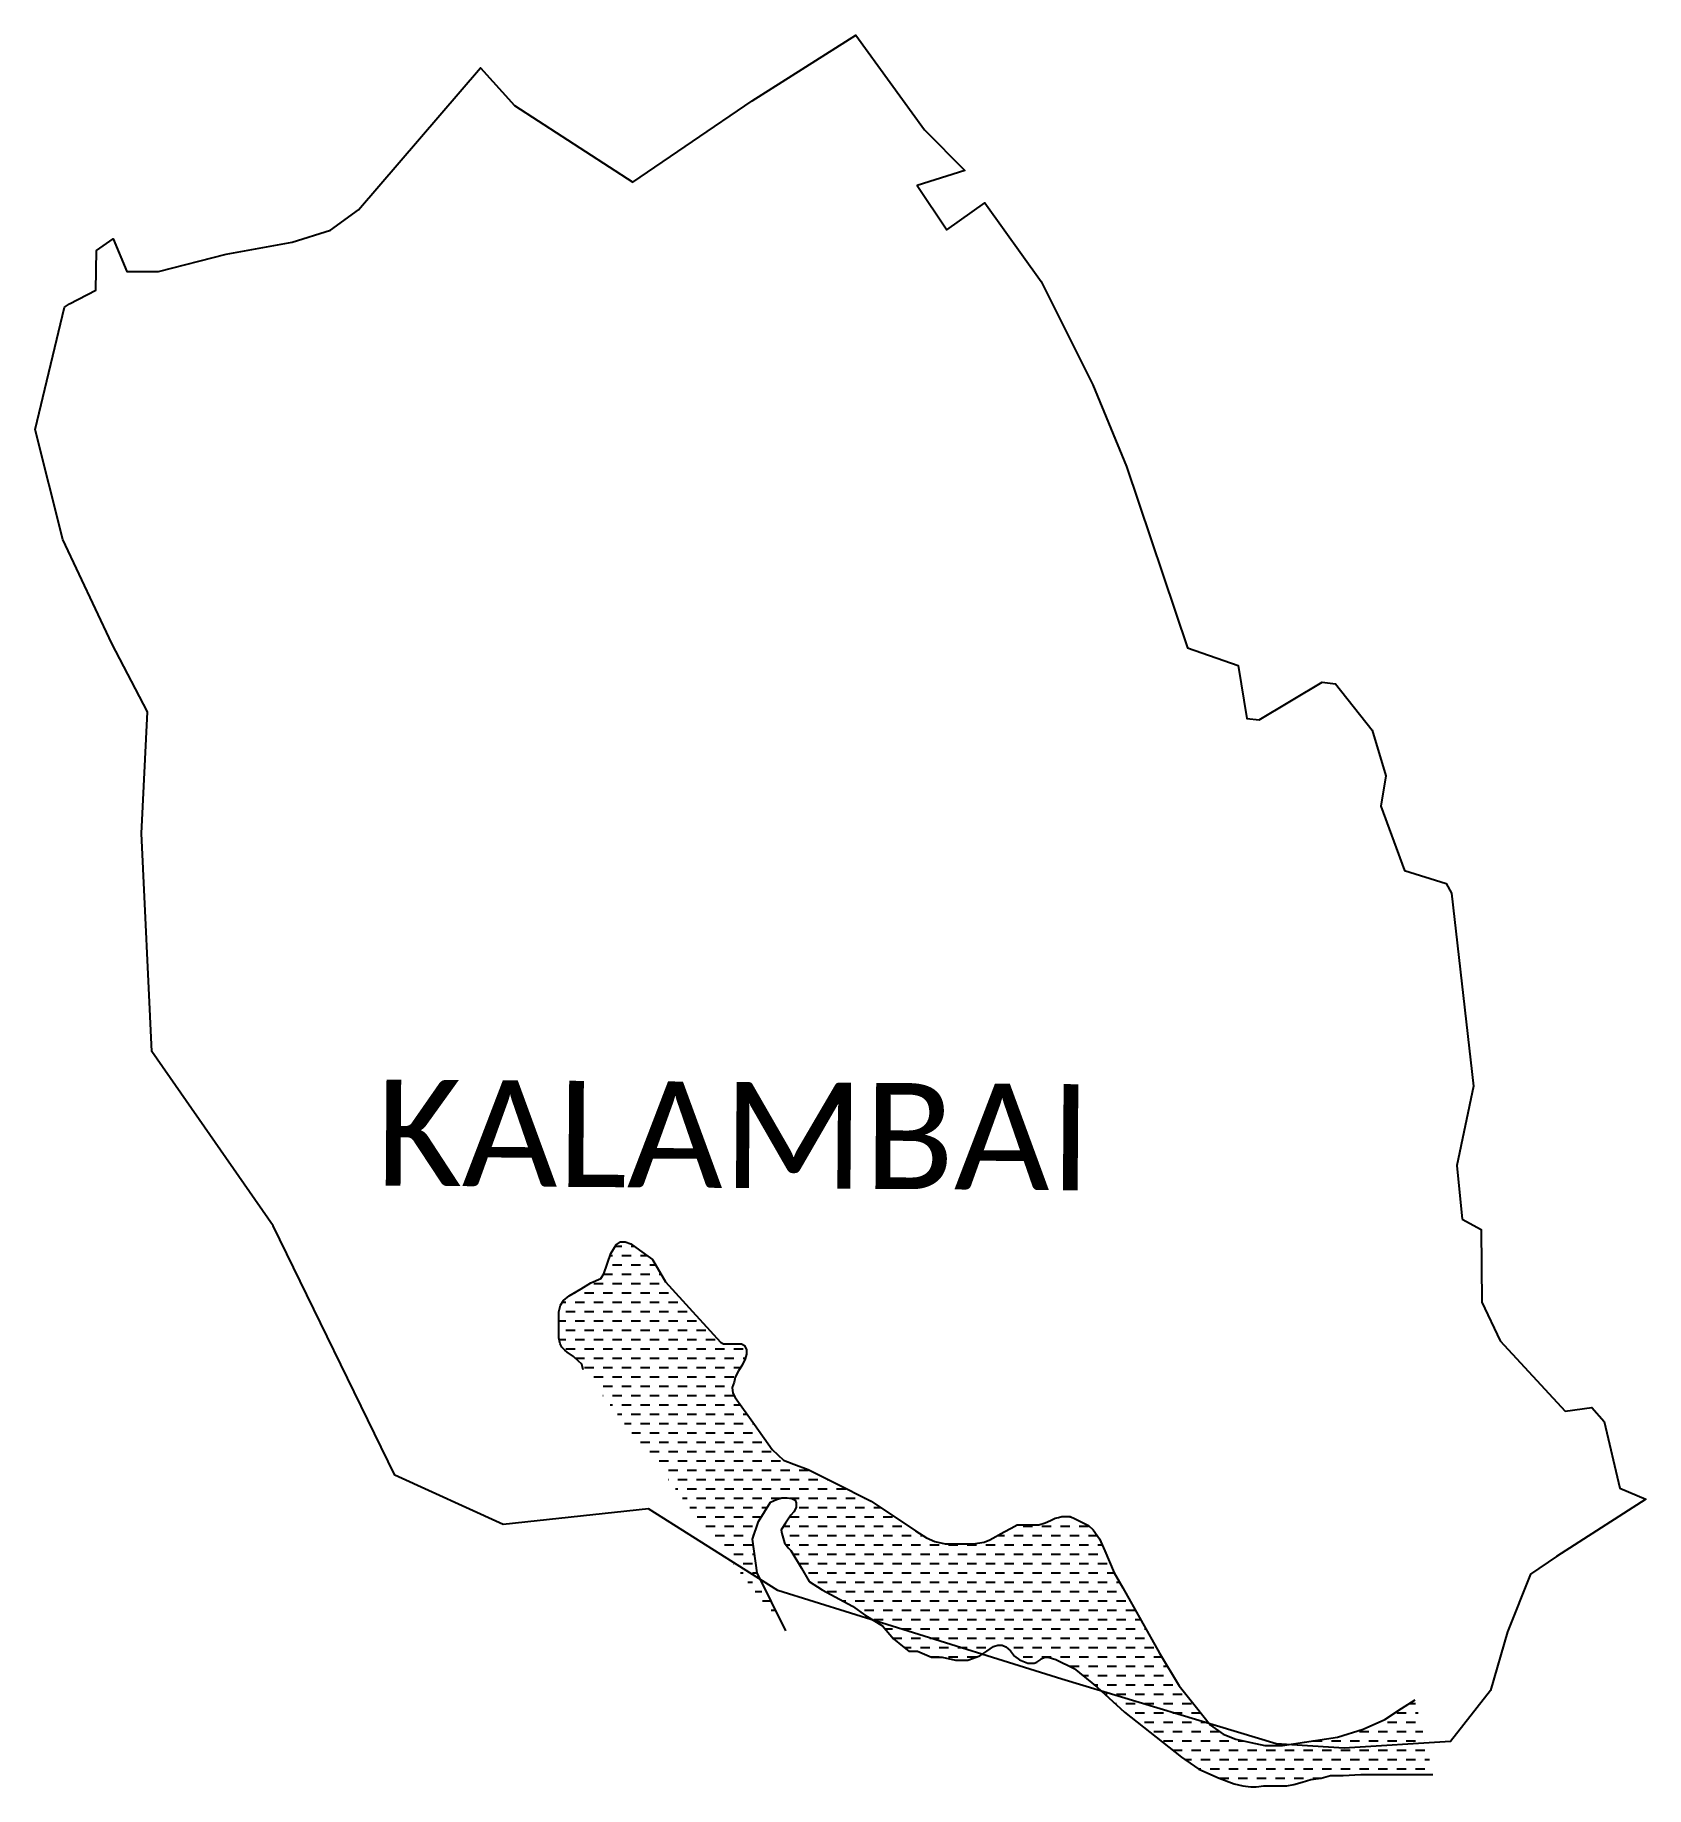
# Model space of a CAD drawing. Header units: metres. Extents: x 323313 to 326052, y 1818197 to 1821175.
import ezdxf

# ---------------------------------------------------------------- set-up
doc = ezdxf.new("R2010")
doc.units = ezdxf.units.M
doc.header["$MEASUREMENT"] = 0
for name, color, linetype in [('CREEK', 132, 'Continuous'), ('village', 3, 'Continuous'), ('VILLAGE NAME', 250, 'Continuous')]:
    doc.layers.add(name, color=color, linetype=linetype)

msp = doc.modelspace()

# ---------------------------------------------------------------- hatches: boundary and pattern name
at = {"layer": 'CREEK'}
h = msp.add_hatch(dxfattribs=at)
h.set_pattern_fill('DASH', color=256, scale=5)
h.set_pattern_definition([(0, (0, 0), (15.875, 15.875), [15.875, -15.875])])
h.paths.add_polyline_path([(324809.6, 1818631.9), (324734.3, 1818682.5), (324671.4, 1818714.3), (324627.4, 1818736.5), (324602.7, 1818745.6), (324585.4, 1818752), (324566.3, 1818770.2), (324536.1, 1818812.6), (324503.4, 1818858.5), (324499.3, 1818866.2), (324498.1, 1818875.7), (324501.4, 1818885.1), (324503.1, 1818893.4), (324509, 1818904.3), (324515.3, 1818913.6), (324520.2, 1818924.8), (324522.7, 1818932.7), (324522.7, 1818939.6), (324519.2, 1818947.3), (324514.2, 1818950.2), (324509.9, 1818950.2), (324500.4, 1818950.2), (324492.1, 1818950.2), (324483.1, 1818950.2), (324478.2, 1818952.9), (324460.8, 1818972), (324430.5, 1819005.2), (324384.7, 1819055.3), (324362.5, 1819093.3), (324340.3, 1819109.5), (324325.7, 1819120.2), (324316.4, 1819123.4), (324308, 1819123.4), (324301, 1819118.1), (324291.7, 1819103.5), (324279.8, 1819069.1), (324274.9, 1819061.1), (324257.7, 1819054), (324241.2, 1819043.8), (324221.2, 1819031.4), (324211.4, 1819023.9), (324206.2, 1819015.5), (324203.2, 1819004.2), (324203.2, 1818960.5), (324205.5, 1818950.1), (324208.7, 1818944.6), (324213.5, 1818939), (324217.7, 1818936), (324228.1, 1818928.7), (324236.1, 1818921.2), (324242.4, 1818915.3), (324244.6, 1818905.6), (324589.2, 1818461.8), (324540.4, 1818560.5), (324532.7, 1818618.1), (324542.7, 1818648.2), (324563.4, 1818680.6), (324573.5, 1818685.6), (324582.7, 1818688.4), (324591.6, 1818688.4), (324599.6, 1818687.2), (324605, 1818684.1), (324607.1, 1818679.6), (324607.1, 1818671.8), (324603.1, 1818664.3), (324598, 1818658.5), (324588.8, 1818645.1), (324581.3, 1818634), (324582.7, 1818627.7), (324587.1, 1818611.7), (324593.2, 1818603.4), (324598.1, 1818598.7), (324615.8, 1818568.5), (324629, 1818546.1), (324650.9, 1818531.5), (324702.9, 1818504), (324724.7, 1818488), (324753.8, 1818470.3), (324772.3, 1818448.2), (324787.8, 1818435.9), (324798.3, 1818427.6), (324813.1, 1818427.6), (324836.9, 1818417.3), (324855.2, 1818417.3), (324878, 1818412), (324898.9, 1818412), (324919.4, 1818419.3), (324931.1, 1818427.5), (324942.2, 1818435.2), (324949.8, 1818437.5), (324957, 1818437.5), (324963.4, 1818434.9), (324971.4, 1818428.1), (324978.2, 1818418.8), (324986.8, 1818412.7), (325000.9, 1818407.2), (325011.7, 1818407.2), (325016.2, 1818408.6), (325020.9, 1818412.1), (325023.6, 1818414.2), (325029.4, 1818417.4), (325035.2, 1818417.4), (325048.3, 1818413.5), (325079.5, 1818397.9), (325118.5, 1818366.1), (325165.1, 1818323.8), (325261.9, 1818247.3), (325291.3, 1818227), (325326, 1818211.5), (325351.4, 1818202), (325366.2, 1818198.3), (325379.9, 1818196.6), (325389.1, 1818196.6), (325401.9, 1818198.6), (325417.8, 1818198.6), (325431.1, 1818198.6), (325441.1, 1818198.6), (325452.8, 1818200.8), (325467.4, 1818204.9), (325481.9, 1818209.1), (325499.7, 1818211.3), (325515.1, 1818215.8), (325537, 1818215.8), (325566.7, 1818217.5), (325629.3, 1818217.5), (325689.6, 1818217.5), (325659.4, 1818344.7), (325636.3, 1818329.8), (325607.6, 1818311.3), (325571.1, 1818294.7), (325527.2, 1818281.3), (325471.4, 1818272.9), (325433.7, 1818267.2), (325403.8, 1818267.2), (325379.8, 1818272.3), (325354.4, 1818277.7), (325332.7, 1818286.3), (325311.2, 1818301.7), (325285, 1818334.7), (325258.1, 1818368.6), (325224.7, 1818423.8), (325162.2, 1818535), (325147.7, 1818560.7), (325131.4, 1818598), (325122.6, 1818618.4), (325111.7, 1818633.8), (325103.8, 1818641), (325092.6, 1818646.6), (325081.4, 1818652.6), (325072.7, 1818656.3), (325067.1, 1818656.3), (325058.8, 1818656.3), (325052.7, 1818654.9), (325047, 1818653.6), (325039.3, 1818649.9), (325030, 1818645.5), (325019.5, 1818642.1), (325003.6, 1818642.1), (324989.1, 1818642.1), (324982.5, 1818642.1), (324972.4, 1818636.6), (324960.3, 1818630.1), (324936, 1818616.9), (324926.5, 1818612.9), (324907.8, 1818610.2), (324895.2, 1818610.2), (324876.3, 1818610.2), (324860.3, 1818610.2), (324842.6, 1818613.8), (324828.4, 1818620)])

# ---------------------------------------------------------------- linework, layer by layer
at = {"layer": 'CREEK', "flags": 128}
for points in [[(324244.6, 1818905.6), (324242.4, 1818915.3), (324236.1, 1818921.2), (324228.1, 1818928.7), (324217.7, 1818936), (324213.5, 1818939), (324208.7, 1818944.6), (324205.5, 1818950.1), (324203.2, 1818960.5), (324203.2, 1819004.2), (324206.2, 1819015.5), (324211.4, 1819023.9), (324221.2, 1819031.4), (324241.2, 1819043.8), (324257.7, 1819054), (324274.9, 1819061.1), (324279.8, 1819069.1), (324291.7, 1819103.5), (324301, 1819118.1), (324308, 1819123.4), (324316.4, 1819123.4), (324325.7, 1819120.2), (324340.3, 1819109.5), (324362.5, 1819093.3), (324384.7, 1819055.3), (324430.5, 1819005.2), (324460.8, 1818972), (324478.2, 1818952.9), (324483.1, 1818950.2), (324492.1, 1818950.2), (324500.4, 1818950.2), (324509.9, 1818950.2), (324514.2, 1818950.2), (324519.2, 1818947.3), (324522.7, 1818939.6), (324522.7, 1818932.7), (324520.2, 1818924.8), (324515.3, 1818913.6), (324509, 1818904.3), (324503.1, 1818893.4), (324501.4, 1818885.1), (324498.1, 1818875.7), (324499.3, 1818866.2), (324503.4, 1818858.5), (324536.1, 1818812.6), (324566.3, 1818770.2), (324585.4, 1818752), (324602.7, 1818745.6), (324627.4, 1818736.5), (324671.4, 1818714.3), (324734.3, 1818682.5), (324809.6, 1818631.9), (324828.4, 1818620), (324842.6, 1818613.8), (324860.3, 1818610.2), (324876.3, 1818610.2), (324895.2, 1818610.2), (324907.8, 1818610.2), (324926.5, 1818612.9), (324936, 1818616.9), (324960.3, 1818630.1), (324972.4, 1818636.6), (324982.5, 1818642.1), (324989.1, 1818642.1), (325003.6, 1818642.1), (325019.5, 1818642.1), (325030, 1818645.5), (325039.3, 1818649.9), (325047, 1818653.6), (325052.7, 1818654.9), (325058.8, 1818656.3), (325067.1, 1818656.3), (325072.7, 1818656.3), (325081.4, 1818652.6), (325092.6, 1818646.6), (325103.8, 1818641), (325111.7, 1818633.8), (325111.7, 1818633.8), (325122.6, 1818618.4), (325131.4, 1818598), (325147.7, 1818560.7), (325162.2, 1818535), (325224.7, 1818423.8), (325258.1, 1818368.6), (325285, 1818334.7), (325311.2, 1818301.7), (325332.7, 1818286.3), (325354.4, 1818277.7), (325379.8, 1818272.3), (325403.8, 1818267.2), (325433.7, 1818267.2), (325471.4, 1818272.9), (325527.2, 1818281.3), (325571.1, 1818294.7), (325607.6, 1818311.3), (325636.3, 1818329.8), (325659.4, 1818344.7)], [(324589.2, 1818461.8), (324540.4, 1818560.5), (324532.7, 1818618.1), (324542.7, 1818648.2), (324563.4, 1818680.6), (324573.5, 1818685.6), (324582.7, 1818688.4), (324591.6, 1818688.4), (324599.6, 1818687.2), (324605, 1818684.1), (324607.1, 1818679.6), (324607.1, 1818671.8), (324603.1, 1818664.3), (324598, 1818658.5), (324588.8, 1818645.1), (324581.3, 1818634), (324582.7, 1818627.7), (324587.1, 1818611.7), (324593.2, 1818603.4), (324598.1, 1818598.7), (324615.8, 1818568.5), (324629, 1818546.1), (324650.9, 1818531.5), (324702.9, 1818504), (324724.7, 1818488), (324753.8, 1818470.3), (324772.3, 1818448.2), (324787.8, 1818435.9), (324798.3, 1818427.6), (324813.1, 1818427.6), (324836.9, 1818417.3), (324855.2, 1818417.3), (324878, 1818412), (324898.9, 1818412), (324919.4, 1818419.3), (324931.1, 1818427.5), (324942.2, 1818435.2), (324949.8, 1818437.5), (324957, 1818437.5), (324963.4, 1818434.9), (324971.4, 1818428.1), (324978.2, 1818418.8), (324986.8, 1818412.7), (325000.9, 1818407.2), (325011.7, 1818407.2), (325016.2, 1818408.6), (325020.9, 1818412.1), (325023.6, 1818414.2), (325029.4, 1818417.4), (325035.2, 1818417.4), (325048.3, 1818413.5), (325079.5, 1818397.9), (325118.5, 1818366.1), (325165.1, 1818323.8), (325261.9, 1818247.3), (325291.3, 1818227), (325326, 1818211.5), (325351.4, 1818202), (325366.2, 1818198.3), (325379.9, 1818196.6), (325389.1, 1818196.6), (325401.9, 1818198.6), (325417.8, 1818198.6), (325431.1, 1818198.6), (325441.1, 1818198.6), (325452.8, 1818200.8), (325467.4, 1818204.9), (325481.9, 1818209.1), (325499.7, 1818211.3), (325515.1, 1818215.8), (325537, 1818215.8), (325566.7, 1818217.5), (325629.3, 1818217.5), (325689.6, 1818217.5)]]:
    msp.add_lwpolyline(points, dxfattribs=at)
at = {"layer": 'village', "color": 3, "true_color": 0x00ff00}
msp.add_polyline3d([(325739, 1819162.2, 0), (325771.6, 1819144.7, 0), (325772.9, 1819020.9, 0), (325803.7, 1818955, 0), (325914.5, 1818835.8, 0), (325959.6, 1818841.5, 0), (325980.8, 1818817.7, 0), (326007, 1818704.6, 0), (326051.7, 1818686, 0), (325899.4, 1818588.5, 0), (325855.6, 1818558.3, 0), (325816.3, 1818460.4, 0), (325787.5, 1818360.6, 0), (325719.3, 1818273.7, 0), (325538.3, 1818262.7, 0), (325422.9, 1818269.9, 0), (325058.3, 1818379.7, 0), (324761.1, 1818472.8, 0), (324575.6, 1818530.8, 0), (324355.9, 1818669.3, 0), (324109, 1818643, 0), (323924.4, 1818726.9, 0), (323718, 1819150.4, 0), (323511.7, 1819447.2, 0), (323494, 1819817.5, 0), (323503.8, 1820024.9, 0), (323443.5, 1820140.6, 0), (323360.4, 1820317.6, 0), (323312.9, 1820504.7, 0), (323363, 1820712.9, 0), (323371.6, 1820718.2, 0), (323416.3, 1820741.7, 0), (323417.3, 1820809, 0), (323445.8, 1820828.7, 0), (323468.9, 1820773.3, 0), (323522.5, 1820773.3, 0), (323637.8, 1820802.8, 0), (323750.1, 1820823.2, 0), (323815.4, 1820843.6, 0), (323862.6, 1820878.1, 0), (324070.5, 1821119.8, 0), (324127.9, 1821055.5, 0), (324329.2, 1820925.4, 0), (324532.1, 1821063.4, 0), (324708.5, 1821175.4, 0), (324825.1, 1821014.3, 0), (324893.5, 1820945, 0), (324812.8, 1820919.8, 0), (324863, 1820843.9, 0), (324927.8, 1820890.1, 0), (325023.2, 1820756.5, 0), (325111, 1820580.9, 0), (325168.5, 1820441.9, 0), (325272, 1820133.5, 0), (325358.4, 1820103.5, 0), (325372.9, 1820013.3, 0), (325394.3, 1820011.2, 0), (325501.3, 1820074.9, 0), (325523.9, 1820072.2, 0), (325585.9, 1819993.2, 0), (325609.3, 1819915.8, 0), (325600.8, 1819864.3, 0), (325641.4, 1819755.1, 0), (325711.9, 1819732.6, 0), (325721.2, 1819716.2, 0), (325758.3, 1819388.4, 0), (325729.9, 1819253.2, 0)], close=True, dxfattribs=at)
msp.add_polyline3d([(325739, 1819162.2, 0), (325771.6, 1819144.7, 0), (325772.9, 1819020.9, 0), (325803.7, 1818955, 0), (325914.5, 1818835.8, 0), (325959.6, 1818841.5, 0), (325980.8, 1818817.7, 0), (326007, 1818704.6, 0), (326051.7, 1818686, 0), (325899.4, 1818588.5, 0), (325855.6, 1818558.3, 0), (325816.3, 1818460.4, 0), (325787.5, 1818360.6, 0), (325719.3, 1818273.7, 0), (325538.3, 1818262.7, 0), (325422.9, 1818269.9, 0), (325058.3, 1818379.7, 0), (324761.1, 1818472.8, 0), (324575.6, 1818530.8, 0), (324355.9, 1818669.3, 0), (324109, 1818643, 0), (323924.4, 1818726.9, 0), (323718, 1819150.4, 0), (323511.7, 1819447.2, 0), (323494, 1819817.5, 0), (323503.8, 1820024.9, 0), (323443.5, 1820140.6, 0), (323360.4, 1820317.6, 0), (323312.9, 1820504.7, 0), (323363, 1820712.9, 0), (323371.6, 1820718.2, 0), (323416.3, 1820741.7, 0), (323417.3, 1820809, 0), (323445.8, 1820828.7, 0), (323468.9, 1820773.3, 0), (323522.5, 1820773.3, 0), (323637.8, 1820802.8, 0), (323750.1, 1820823.2, 0), (323815.4, 1820843.6, 0), (323862.6, 1820878.1, 0), (324070.5, 1821119.8, 0), (324127.9, 1821055.5, 0), (324329.2, 1820925.4, 0), (324532.1, 1821063.4, 0), (324708.5, 1821175.4, 0), (324825.1, 1821014.3, 0), (324893.5, 1820945, 0), (324812.8, 1820919.8, 0), (324863, 1820843.9, 0), (324927.8, 1820890.1, 0), (325023.2, 1820756.5, 0), (325111, 1820580.9, 0), (325168.5, 1820441.9, 0), (325272, 1820133.5, 0), (325358.4, 1820103.5, 0), (325372.9, 1820013.3, 0), (325394.3, 1820011.2, 0), (325501.3, 1820074.9, 0), (325523.9, 1820072.2, 0), (325585.9, 1819993.2, 0), (325609.3, 1819915.8, 0), (325600.8, 1819864.3, 0), (325641.4, 1819755.1, 0), (325711.9, 1819732.6, 0), (325721.2, 1819716.2, 0), (325758.3, 1819388.4, 0), (325729.9, 1819253.2, 0)], close=True, dxfattribs=at)

# ---------------------------------------------------------------- texts
at = {"layer": 'VILLAGE NAME', "insert": (323893.4, 1819399.5), "char_height": 180.345, "attachment_point": 1, "rotation": 359.6139}
msp.add_mtext_dynamic_manual_height_columns('{\\fCalibri|b0|i0|c0|p34;KALAMBAI}', width=1779.605, gutter_width=901.7, heights=[0], dxfattribs=at)
msp.add_mtext_dynamic_manual_height_columns('{\\fCalibri|b0|i0|c0|p34;KALAMBAI}', width=1779.605, gutter_width=901.7, heights=[0], dxfattribs=at)

doc.saveas('drawing.dxf')
